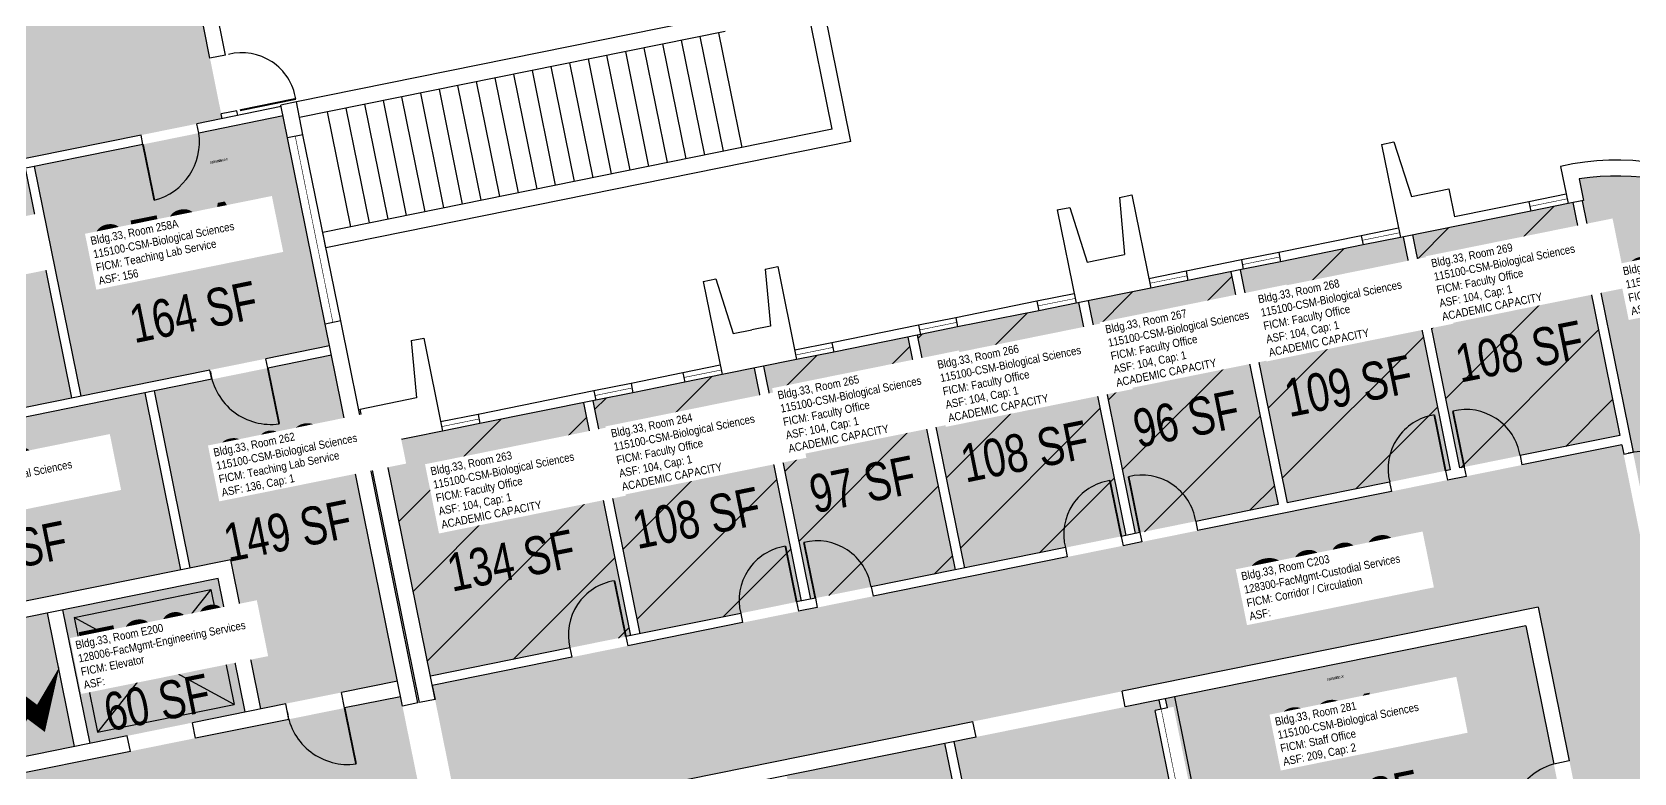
# Model space of a CAD drawing. Header units: inches. Extents: x 0 to 69221025, y 0 to 27683600.
# Drawn here: x 69219049 to 69220060, y 27681654 to 27682122 of the extents above; entities that cross this region are included whole.
import ezdxf
from ezdxf.enums import TextEntityAlignment as Align

# ---------------------------------------------------------------- set-up
doc = ezdxf.new("R2010")
doc.units = ezdxf.units.IN
doc.header["$LTSCALE"] = 0.25
doc.header["$MEASUREMENT"] = 0
doc.layers.get('0').update_dxf_attribs({"linetype": 'CONTINUOUS'})
for name, color, linetype in [('A-DOOR', 2, 'CONTINUOUS'), ('A-FLOR', 3, 'CONTINUOUS'), ('A-GLAZ', 1, 'CONTINUOUS'), ('A-IDEN-ICON', 4, 'CONTINUOUS'), ('A-IDEN-RNUM', 7, 'CONTINUOUS'), ('A-IDEN-SNUM', 4, 'CONTINUOUS'), ('A-IDEN-VNUM', 4, 'CONTINUOUS'), ('A-WALL', 5, 'CONTINUOUS'), ('AREA-TEXT', 3, 'CONTINUOUS'), ('Rooms-Capacity', 4, 'CONTINUOUS'), ('Rooms-Category-Color', 7, 'CONTINUOUS'), ('Rooms-College-Color', 7, 'CONTINUOUS'), ('Rooms-Department-Color', 7, 'CONTINUOUS'), ('Rooms-Division-Color', 7, 'CONTINUOUS'), ('Rooms-Information', 7, 'CONTINUOUS')]:
    doc.layers.add(name, color=color, linetype=linetype)
doc.styles.add('CP_AREA', font='arial.ttf', dxfattribs={"height": 15})
doc.styles.add('CP_ROOMSNUMBER', font='arial.ttf', dxfattribs={"height": 1})
doc.styles.add('CP_ROOMVNUMBER', font='arial.ttf', dxfattribs={"width": 0.85, "height": 0.075})
pattern_1 = [(45, (0, 0), (-26.516504294, 26.516504294), [])]

# ---------------------------------------------------------------- blocks, each defined once
blk = doc.blocks.new('CPELECT')
blk.add_lwpolyline([(0.0623, 0.0629, 0, 0.03, 0), (0.0105, -0.0168, 0.03, 0.03, 0), (-0.0105, 0.0068, 0.03, 0, 0), (-0.0623, -0.0729, 0.03, 0, 0)], format="xyseb")

msp = doc.modelspace()

# ---------------------------------------------------------------- hatches: boundary and pattern name
at = {"layer": 'Rooms-Capacity'}
h = msp.add_hatch(dxfattribs=at)
h.set_pattern_fill('ANSI31', color=256, scale=300, style=0)
h.set_pattern_definition(pattern_1)
h.paths.add_polyline_path([(69220051, 27681867.3), (69220021.3, 27682014.3), (69219920.1, 27681993.9), (69219949.8, 27681846.8)])
h = msp.add_hatch(dxfattribs=at)
h.set_pattern_fill('ANSI31', color=256, scale=300, style=0)
h.set_pattern_definition(pattern_1)
h.paths.add_polyline_path([(69219841.1, 27681824.8), (69219943.9, 27681845.6), (69219914.2, 27681992.7), (69219811.4, 27681971.9)])
h = msp.add_hatch(dxfattribs=at)
h.set_pattern_fill('ANSI31', color=256, scale=300, style=0)
h.set_pattern_definition(pattern_1)
h.paths.add_polyline_path([(69219745.1, 27681805.4), (69219835.3, 27681823.7), (69219805.5, 27681970.7), (69219715.3, 27681952.4)])
h = msp.add_hatch(dxfattribs=at)
h.set_pattern_fill('ANSI31', color=256, scale=300, style=0)
h.set_pattern_definition(pattern_1)
h.paths.add_polyline_path([(69219709.4, 27681951.2), (69219607.5, 27681930.6), (69219637.3, 27681783.6), (69219739.2, 27681804.2)])
h = msp.add_hatch(dxfattribs=at)
h.set_pattern_fill('ANSI31', color=256, scale=300, style=0)
h.set_pattern_definition(pattern_1)
h.paths.add_polyline_path([(69219540.2, 27681764), (69219631.4, 27681782.4), (69219601.6, 27681929.4), (69219510.5, 27681911)])
h = msp.add_hatch(dxfattribs=at)
h.set_pattern_fill('ANSI31', color=256, scale=300, style=0)
h.set_pattern_definition(pattern_1)
h.paths.add_polyline_path([(69219432.4, 27681742.1), (69219534.3, 27681762.8), (69219504.6, 27681909.8), (69219402.7, 27681889.2)])
h = msp.add_hatch(dxfattribs=at)
h.set_pattern_fill('ANSI31', color=256, scale=300, style=0)
h.set_pattern_definition(pattern_1)
h.paths.add_polyline_path([(69219396.8, 27681888), (69219270.4, 27681862.4), (69219300.2, 27681715.4), (69219426.5, 27681740.9)])
at = {"layer": 'Rooms-Category-Color', "true_color": 0xe3f498}
for points in [[(69219166.6, 27682270), (69219138, 27682411.1), (69219131.1, 27682445.3), (69218803.7, 27682379.1), (69218878.7, 27682008.6), (69219168.8, 27682067.3), (69219152.4, 27682148.7), (69219189.6, 27682156.3), (69219186.8, 27682170), (69219172.5, 27682240.5)], [(69219210, 27682055.3), (69219207.3, 27682069), (69219050.4, 27682037.2), (69219079.8, 27681892.2), (69219236.6, 27681923.9), (69219233.8, 27681937.6)], [(69219044.6, 27682036.1), (69218879.9, 27682002.7), (69218909.2, 27681857.7), (69219073.9, 27681891)], [(69219237.8, 27681918), (69219126.1, 27681895.4), (69219148.7, 27681783.7), (69219174.2, 27681788.9), (69219193.2, 27681694.8), (69219279.4, 27681712.2)], [(69219120.2, 27681894.2), (69218910.4, 27681851.8), (69218933, 27681740.1), (69219142.8, 27681782.5)]]:
    msp.add_hatch(color=61, dxfattribs=at).paths.add_polyline_path(points)
at = {"layer": 'Rooms-Category-Color', "true_color": 0xfa9ba3}
h = msp.add_hatch(color=241, dxfattribs=at)
edge = h.paths.add_edge_path()
edge.add_line((69220210.7, 27681844.5), (69220204.7, 27681874))
edge.add_line((69220204.7, 27681874), (69220191, 27681871.2))
edge.add_line((69220191, 27681871.2), (69220178.7, 27681932))
edge.add_line((69220178.7, 27681932), (69220191.7, 27681934.6))
edge.add_arc((69220050.1, 27681879.4), 152, 21.3197, 99.3793)
edge.add_line((69220025.4, 27682029.3), (69220028.1, 27682015.7))
edge.add_line((69220028.1, 27682015.7), (69220027.1, 27682015.5))
edge.add_line((69220027.1, 27682015.5), (69220067.6, 27681815.6))
edge.add_line((69220067.6, 27681815.6), (69220210.7, 27681844.5))
for points in [[(69220051, 27681867.3), (69220021.3, 27682014.3), (69219920.1, 27681993.9), (69219949.8, 27681846.8)], [(69219841.1, 27681824.8), (69219943.9, 27681845.6), (69219914.2, 27681992.7), (69219811.4, 27681971.9)], [(69219745.1, 27681805.4), (69219835.3, 27681823.7), (69219805.5, 27681970.7), (69219715.3, 27681952.4)], [(69219709.4, 27681951.2), (69219607.5, 27681930.6), (69219637.3, 27681783.6), (69219739.2, 27681804.2)], [(69219540.2, 27681764), (69219631.4, 27681782.4), (69219601.6, 27681929.4), (69219510.5, 27681911)], [(69219432.4, 27681742.1), (69219534.3, 27681762.8), (69219504.6, 27681909.8), (69219402.7, 27681889.2)], [(69219396.8, 27681888), (69219270.4, 27681862.4), (69219300.2, 27681715.4), (69219426.5, 27681740.9)], [(69219991.7, 27681747.2), (69219764.2, 27681701.1), (69219765.4, 27681695.3), (69219769.3, 27681696), (69219794.5, 27681571.6), (69220018, 27681616.8)], [(69219625, 27681673), (69219525.1, 27681652.7), (69219552.4, 27681517.5), (69219652.4, 27681537.7)]]:
    msp.add_hatch(color=241, dxfattribs=at).paths.add_polyline_path(points)
at = {"layer": 'Rooms-Category-Color', "true_color": 0xadadad}
for points in [[(69220055.4, 27681482.6), (69219375.1, 27681344.9), (69219407.3, 27681186.2), (69219416.3, 27681188), (69219418.1, 27681179.2), (69219626.7, 27681221.4), (69219624.9, 27681230.2), (69219632.7, 27681231.8), (69219618.5, 27681302.3), (69220143.8, 27681408.6), (69220052.2, 27681861.4), (69219301.4, 27681709.5), (69219319.2, 27681621.3), (69219999.5, 27681758.9)], [(69219166.3, 27681777.1), (69219068.3, 27681757.2), (69219085.4, 27681672.9), (69219183.4, 27681692.8)], [(69219058.5, 27681755.3), (69218935, 27681730.3), (69218952.1, 27681646), (69219075.6, 27681671)], [(69219776.1, 27681561.7), (69219774.9, 27681567.6), (69219782.8, 27681569.2), (69219757.6, 27681693.7), (69219761.5, 27681694.5), (69219760.3, 27681700.3), (69219630.9, 27681674.2), (69219682.9, 27681417.4), (69219800.5, 27681441.2)]]:
    msp.add_hatch(color=253, dxfattribs=at).paths.add_polyline_path(points)
h = msp.add_hatch(color=253, dxfattribs=at)
edge = h.paths.add_edge_path()
edge.add_line((69219303.3, 27681594.6), (69219281.4, 27681702.4))
edge.add_line((69219281.4, 27681702.4), (69218954.1, 27681636.2))
edge.add_line((69218954.1, 27681636.2), (69219045.9, 27681182.5))
edge.add_line((69219045.9, 27681182.5), (69219373.2, 27681248.7))
edge.add_line((69219373.2, 27681248.7), (69219349.4, 27681366.3))
edge.add_arc((69219356, 27681486.5), 120.3, 116.0244, 266.853, ccw=False)
at = {"layer": 'Rooms-College-Color', "true_color": 0xffe090}
for points in [[(69219166.6, 27682270), (69219138, 27682411.1), (69219131.1, 27682445.3), (69218803.7, 27682379.1), (69218878.7, 27682008.6), (69219168.8, 27682067.3), (69219152.4, 27682148.7), (69219189.6, 27682156.3), (69219186.8, 27682170), (69219172.5, 27682240.5)], [(69219210, 27682055.3), (69219207.3, 27682069), (69219050.4, 27682037.2), (69219079.8, 27681892.2), (69219236.6, 27681923.9), (69219233.8, 27681937.6)], [(69219044.6, 27682036.1), (69218879.9, 27682002.7), (69218909.2, 27681857.7), (69219073.9, 27681891)], [(69220051, 27681867.3), (69220021.3, 27682014.3), (69219920.1, 27681993.9), (69219949.8, 27681846.8)], [(69219841.1, 27681824.8), (69219943.9, 27681845.6), (69219914.2, 27681992.7), (69219811.4, 27681971.9)], [(69219745.1, 27681805.4), (69219835.3, 27681823.7), (69219805.5, 27681970.7), (69219715.3, 27681952.4)], [(69219709.4, 27681951.2), (69219607.5, 27681930.6), (69219637.3, 27681783.6), (69219739.2, 27681804.2)], [(69219540.2, 27681764), (69219631.4, 27681782.4), (69219601.6, 27681929.4), (69219510.5, 27681911)], [(69219237.8, 27681918), (69219126.1, 27681895.4), (69219148.7, 27681783.7), (69219174.2, 27681788.9), (69219193.2, 27681694.8), (69219279.4, 27681712.2)], [(69219432.4, 27681742.1), (69219534.3, 27681762.8), (69219504.6, 27681909.8), (69219402.7, 27681889.2)], [(69219120.2, 27681894.2), (69218910.4, 27681851.8), (69218933, 27681740.1), (69219142.8, 27681782.5)], [(69219396.8, 27681888), (69219270.4, 27681862.4), (69219300.2, 27681715.4), (69219426.5, 27681740.9)], [(69219991.7, 27681747.2), (69219764.2, 27681701.1), (69219765.4, 27681695.3), (69219769.3, 27681696), (69219794.5, 27681571.6), (69220018, 27681616.8)], [(69219625, 27681673), (69219525.1, 27681652.7), (69219552.4, 27681517.5), (69219652.4, 27681537.7)]]:
    msp.add_hatch(color=41, dxfattribs=at).paths.add_polyline_path(points)
h = msp.add_hatch(color=41, dxfattribs=at)
edge = h.paths.add_edge_path()
edge.add_line((69220210.7, 27681844.5), (69220204.7, 27681874))
edge.add_line((69220204.7, 27681874), (69220191, 27681871.2))
edge.add_line((69220191, 27681871.2), (69220178.7, 27681932))
edge.add_line((69220178.7, 27681932), (69220191.7, 27681934.6))
edge.add_arc((69220050.1, 27681879.4), 152, 21.3197, 99.3793)
edge.add_line((69220025.4, 27682029.3), (69220028.1, 27682015.7))
edge.add_line((69220028.1, 27682015.7), (69220027.1, 27682015.5))
edge.add_line((69220027.1, 27682015.5), (69220067.6, 27681815.6))
edge.add_line((69220067.6, 27681815.6), (69220210.7, 27681844.5))
at = {"layer": 'Rooms-College-Color', "true_color": 0xadadad}
for points in [[(69220055.4, 27681482.6), (69219375.1, 27681344.9), (69219407.3, 27681186.2), (69219416.3, 27681188), (69219418.1, 27681179.2), (69219626.7, 27681221.4), (69219624.9, 27681230.2), (69219632.7, 27681231.8), (69219618.5, 27681302.3), (69220143.8, 27681408.6), (69220052.2, 27681861.4), (69219301.4, 27681709.5), (69219319.2, 27681621.3), (69219999.5, 27681758.9)], [(69219166.3, 27681777.1), (69219068.3, 27681757.2), (69219085.4, 27681672.9), (69219183.4, 27681692.8)], [(69219058.5, 27681755.3), (69218935, 27681730.3), (69218952.1, 27681646), (69219075.6, 27681671)], [(69219776.1, 27681561.7), (69219774.9, 27681567.6), (69219782.8, 27681569.2), (69219757.6, 27681693.7), (69219761.5, 27681694.5), (69219760.3, 27681700.3), (69219630.9, 27681674.2), (69219682.9, 27681417.4), (69219800.5, 27681441.2)]]:
    msp.add_hatch(color=253, dxfattribs=at).paths.add_polyline_path(points)
h = msp.add_hatch(color=253, dxfattribs=at)
edge = h.paths.add_edge_path()
edge.add_line((69219303.3, 27681594.6), (69219281.4, 27681702.4))
edge.add_line((69219281.4, 27681702.4), (69218954.1, 27681636.2))
edge.add_line((69218954.1, 27681636.2), (69219045.9, 27681182.5))
edge.add_line((69219045.9, 27681182.5), (69219373.2, 27681248.7))
edge.add_line((69219373.2, 27681248.7), (69219349.4, 27681366.3))
edge.add_arc((69219356, 27681486.5), 120.3, 116.0244, 266.853, ccw=False)
at = {"layer": 'Rooms-Department-Color', "true_color": 0xffe090}
for points in [[(69219166.6, 27682270), (69219138, 27682411.1), (69219131.1, 27682445.3), (69218803.7, 27682379.1), (69218878.7, 27682008.6), (69219168.8, 27682067.3), (69219152.4, 27682148.7), (69219189.6, 27682156.3), (69219186.8, 27682170), (69219172.5, 27682240.5)], [(69219210, 27682055.3), (69219207.3, 27682069), (69219050.4, 27682037.2), (69219079.8, 27681892.2), (69219236.6, 27681923.9), (69219233.8, 27681937.6)], [(69219044.6, 27682036.1), (69218879.9, 27682002.7), (69218909.2, 27681857.7), (69219073.9, 27681891)], [(69220051, 27681867.3), (69220021.3, 27682014.3), (69219920.1, 27681993.9), (69219949.8, 27681846.8)], [(69219841.1, 27681824.8), (69219943.9, 27681845.6), (69219914.2, 27681992.7), (69219811.4, 27681971.9)], [(69219745.1, 27681805.4), (69219835.3, 27681823.7), (69219805.5, 27681970.7), (69219715.3, 27681952.4)], [(69219709.4, 27681951.2), (69219607.5, 27681930.6), (69219637.3, 27681783.6), (69219739.2, 27681804.2)], [(69219540.2, 27681764), (69219631.4, 27681782.4), (69219601.6, 27681929.4), (69219510.5, 27681911)], [(69219237.8, 27681918), (69219126.1, 27681895.4), (69219148.7, 27681783.7), (69219174.2, 27681788.9), (69219193.2, 27681694.8), (69219279.4, 27681712.2)], [(69219432.4, 27681742.1), (69219534.3, 27681762.8), (69219504.6, 27681909.8), (69219402.7, 27681889.2)], [(69219120.2, 27681894.2), (69218910.4, 27681851.8), (69218933, 27681740.1), (69219142.8, 27681782.5)], [(69219396.8, 27681888), (69219270.4, 27681862.4), (69219300.2, 27681715.4), (69219426.5, 27681740.9)], [(69219991.7, 27681747.2), (69219764.2, 27681701.1), (69219765.4, 27681695.3), (69219769.3, 27681696), (69219794.5, 27681571.6), (69220018, 27681616.8)], [(69219625, 27681673), (69219525.1, 27681652.7), (69219552.4, 27681517.5), (69219652.4, 27681537.7)]]:
    msp.add_hatch(color=41, dxfattribs=at).paths.add_polyline_path(points)
h = msp.add_hatch(color=41, dxfattribs=at)
edge = h.paths.add_edge_path()
edge.add_line((69220210.7, 27681844.5), (69220204.7, 27681874))
edge.add_line((69220204.7, 27681874), (69220191, 27681871.2))
edge.add_line((69220191, 27681871.2), (69220178.7, 27681932))
edge.add_line((69220178.7, 27681932), (69220191.7, 27681934.6))
edge.add_arc((69220050.1, 27681879.4), 152, 21.3197, 99.3793)
edge.add_line((69220025.4, 27682029.3), (69220028.1, 27682015.7))
edge.add_line((69220028.1, 27682015.7), (69220027.1, 27682015.5))
edge.add_line((69220027.1, 27682015.5), (69220067.6, 27681815.6))
edge.add_line((69220067.6, 27681815.6), (69220210.7, 27681844.5))
at = {"layer": 'Rooms-Department-Color', "true_color": 0xacacac}
for points in [[(69220055.4, 27681482.6), (69219375.1, 27681344.9), (69219407.3, 27681186.2), (69219416.3, 27681188), (69219418.1, 27681179.2), (69219626.7, 27681221.4), (69219624.9, 27681230.2), (69219632.7, 27681231.8), (69219618.5, 27681302.3), (69220143.8, 27681408.6), (69220052.2, 27681861.4), (69219301.4, 27681709.5), (69219319.2, 27681621.3), (69219999.5, 27681758.9)], [(69219166.3, 27681777.1), (69219068.3, 27681757.2), (69219085.4, 27681672.9), (69219183.4, 27681692.8)], [(69219058.5, 27681755.3), (69218935, 27681730.3), (69218952.1, 27681646), (69219075.6, 27681671)], [(69219776.1, 27681561.7), (69219774.9, 27681567.6), (69219782.8, 27681569.2), (69219757.6, 27681693.7), (69219761.5, 27681694.5), (69219760.3, 27681700.3), (69219630.9, 27681674.2), (69219682.9, 27681417.4), (69219800.5, 27681441.2)]]:
    msp.add_hatch(color=253, dxfattribs=at).paths.add_polyline_path(points)
h = msp.add_hatch(color=253, dxfattribs=at)
edge = h.paths.add_edge_path()
edge.add_line((69219303.3, 27681594.6), (69219281.4, 27681702.4))
edge.add_line((69219281.4, 27681702.4), (69218954.1, 27681636.2))
edge.add_line((69218954.1, 27681636.2), (69219045.9, 27681182.5))
edge.add_line((69219045.9, 27681182.5), (69219373.2, 27681248.7))
edge.add_line((69219373.2, 27681248.7), (69219349.4, 27681366.3))
edge.add_arc((69219356, 27681486.5), 120.3, 116.0244, 266.853, ccw=False)
at = {"layer": 'Rooms-Division-Color', "true_color": 0xffe090}
for points in [[(69219166.6, 27682270), (69219138, 27682411.1), (69219131.1, 27682445.3), (69218803.7, 27682379.1), (69218878.7, 27682008.6), (69219168.8, 27682067.3), (69219152.4, 27682148.7), (69219189.6, 27682156.3), (69219186.8, 27682170), (69219172.5, 27682240.5)], [(69219210, 27682055.3), (69219207.3, 27682069), (69219050.4, 27682037.2), (69219079.8, 27681892.2), (69219236.6, 27681923.9), (69219233.8, 27681937.6)], [(69219044.6, 27682036.1), (69218879.9, 27682002.7), (69218909.2, 27681857.7), (69219073.9, 27681891)], [(69220051, 27681867.3), (69220021.3, 27682014.3), (69219920.1, 27681993.9), (69219949.8, 27681846.8)], [(69219841.1, 27681824.8), (69219943.9, 27681845.6), (69219914.2, 27681992.7), (69219811.4, 27681971.9)], [(69219745.1, 27681805.4), (69219835.3, 27681823.7), (69219805.5, 27681970.7), (69219715.3, 27681952.4)], [(69219709.4, 27681951.2), (69219607.5, 27681930.6), (69219637.3, 27681783.6), (69219739.2, 27681804.2)], [(69219540.2, 27681764), (69219631.4, 27681782.4), (69219601.6, 27681929.4), (69219510.5, 27681911)], [(69219237.8, 27681918), (69219126.1, 27681895.4), (69219148.7, 27681783.7), (69219174.2, 27681788.9), (69219193.2, 27681694.8), (69219279.4, 27681712.2)], [(69219432.4, 27681742.1), (69219534.3, 27681762.8), (69219504.6, 27681909.8), (69219402.7, 27681889.2)], [(69219120.2, 27681894.2), (69218910.4, 27681851.8), (69218933, 27681740.1), (69219142.8, 27681782.5)], [(69219396.8, 27681888), (69219270.4, 27681862.4), (69219300.2, 27681715.4), (69219426.5, 27681740.9)], [(69219991.7, 27681747.2), (69219764.2, 27681701.1), (69219765.4, 27681695.3), (69219769.3, 27681696), (69219794.5, 27681571.6), (69220018, 27681616.8)], [(69219625, 27681673), (69219525.1, 27681652.7), (69219552.4, 27681517.5), (69219652.4, 27681537.7)]]:
    msp.add_hatch(color=41, dxfattribs=at).paths.add_polyline_path(points)
h = msp.add_hatch(color=41, dxfattribs=at)
edge = h.paths.add_edge_path()
edge.add_line((69220210.7, 27681844.5), (69220204.7, 27681874))
edge.add_line((69220204.7, 27681874), (69220191, 27681871.2))
edge.add_line((69220191, 27681871.2), (69220178.7, 27681932))
edge.add_line((69220178.7, 27681932), (69220191.7, 27681934.6))
edge.add_arc((69220050.1, 27681879.4), 152, 21.3197, 99.3793)
edge.add_line((69220025.4, 27682029.3), (69220028.1, 27682015.7))
edge.add_line((69220028.1, 27682015.7), (69220027.1, 27682015.5))
edge.add_line((69220027.1, 27682015.5), (69220067.6, 27681815.6))
edge.add_line((69220067.6, 27681815.6), (69220210.7, 27681844.5))
at = {"layer": 'Rooms-Division-Color', "true_color": 0xadadad}
for points in [[(69220055.4, 27681482.6), (69219375.1, 27681344.9), (69219407.3, 27681186.2), (69219416.3, 27681188), (69219418.1, 27681179.2), (69219626.7, 27681221.4), (69219624.9, 27681230.2), (69219632.7, 27681231.8), (69219618.5, 27681302.3), (69220143.8, 27681408.6), (69220052.2, 27681861.4), (69219301.4, 27681709.5), (69219319.2, 27681621.3), (69219999.5, 27681758.9)], [(69219166.3, 27681777.1), (69219068.3, 27681757.2), (69219085.4, 27681672.9), (69219183.4, 27681692.8)], [(69219058.5, 27681755.3), (69218935, 27681730.3), (69218952.1, 27681646), (69219075.6, 27681671)], [(69219776.1, 27681561.7), (69219774.9, 27681567.6), (69219782.8, 27681569.2), (69219757.6, 27681693.7), (69219761.5, 27681694.5), (69219760.3, 27681700.3), (69219630.9, 27681674.2), (69219682.9, 27681417.4), (69219800.5, 27681441.2)]]:
    msp.add_hatch(color=253, dxfattribs=at).paths.add_polyline_path(points)
h = msp.add_hatch(color=253, dxfattribs=at)
edge = h.paths.add_edge_path()
edge.add_line((69219303.3, 27681594.6), (69219281.4, 27681702.4))
edge.add_line((69219281.4, 27681702.4), (69218954.1, 27681636.2))
edge.add_line((69218954.1, 27681636.2), (69219045.9, 27681182.5))
edge.add_line((69219045.9, 27681182.5), (69219373.2, 27681248.7))
edge.add_line((69219373.2, 27681248.7), (69219349.4, 27681366.3))
edge.add_arc((69219356, 27681486.5), 120.3, 116.0244, 266.853, ccw=False)

# ---------------------------------------------------------------- linework, layer by layer
at = {"layer": 'A-DOOR', "const_width": 1.2, "elevation": 0}
for points in [[(69219180, 27682072.6), (69219215.3, 27682079.8)], [(69219118.8, 27682051.1), (69219126, 27682015.8)], [(69219197.6, 27681909.9), (69219204.8, 27681874.6)], [(69219736.3, 27681803.6), (69219729.1, 27681838.9)], [(69219748, 27681806), (69219740.9, 27681841.3)], [(69219543.2, 27681764.6), (69219536, 27681799.8)], [(69219531.4, 27681762.2), (69219524.3, 27681797.5)], [(69219423.6, 27681740.4), (69219416.4, 27681775.6)], [(69219246.1, 27681695.3), (69219253.3, 27681660)]]:
    msp.add_lwpolyline(points, dxfattribs=at)
at = {"layer": 'A-DOOR', "const_width": 1.2}
for points in [[(69219941, 27681845), (69219933.9, 27681880.3)], [(69219952.8, 27681847.4), (69219945.6, 27681882.7)]]:
    msp.add_lwpolyline(points, dxfattribs=at)
at = {"layer": 'A-DOOR'}
for centre, radius, start, end in [((69219181.2, 27682074.4, 0), 34.5, 8.9491, 103.9282), ((69219116.2, 27682052.8, 0), 38.3, 284.8051, 8.0722), ((69219199.6, 27681912.9, 0), 38.6, 187.7235, 277.7235), ((69219939.2, 27681846.2), 34.5, 98.9491, 193.9282), ((69219953.9, 27681849.2), 34.5, 8.9491, 103.9282), ((69220065.2, 27681819.7), 37.5, 13.7293, 103.7293), ((69219734.5, 27681804.8, 0), 34.5, 98.9491, 193.9282), ((69219749.2, 27681807.8, 0), 34.5, 8.9491, 103.9282), ((69219544.3, 27681766.3, 0), 34.5, 8.9491, 103.9282), ((69219529.6, 27681763.3, 0), 34.5, 98.9491, 193.9282), ((69219421.8, 27681741.5, 0), 34.5, 98.9491, 193.9282), ((69219248.1, 27681698.2, 0), 38.6, 187.7235, 277.7235), ((69220019.4, 27681622.7, 0), 38.5, 97.7187, 193.7386)]:
    msp.add_arc(centre, radius, start, end, dxfattribs=at)
at = {"layer": 'A-FLOR'}
for p, q in [((69219449.9, 27682039.6, 0), (69219435.2, 27682112.1, 0)), ((69219461.7, 27682041.9, 0), (69219447, 27682114.5, 0)), ((69219473.4, 27682044.3, 0), (69219458.8, 27682116.9, 0)), ((69219485.2, 27682046.7, 0), (69219470.5, 27682119.2, 0)), ((69219497, 27682049.1, 0), (69219482.3, 27682121.6, 0)), ((69219402.9, 27682030, 0), (69219388.2, 27682102.6, 0)), ((69219414.6, 27682032.4, 0), (69219400, 27682105, 0)), ((69219426.4, 27682034.8, 0), (69219411.7, 27682107.3, 0)), ((69219438.2, 27682037.2, 0), (69219423.5, 27682109.7, 0)), ((69219355.8, 27682020.5, 0), (69219341.1, 27682093.1, 0)), ((69219367.6, 27682022.9, 0), (69219352.9, 27682095.4, 0)), ((69219379.3, 27682025.3, 0), (69219364.7, 27682097.8, 0)), ((69219391.1, 27682027.7, 0), (69219376.4, 27682100.2, 0)), ((69219308.8, 27682011, 0), (69219294.1, 27682083.5, 0)), ((69219320.5, 27682013.4, 0), (69219305.9, 27682085.9, 0)), ((69219332.3, 27682015.8, 0), (69219317.6, 27682088.3, 0)), ((69219344.1, 27682018.1, 0), (69219329.4, 27682090.7, 0)), ((69219250, 27681999.1, 0), (69219235.3, 27682071.6, 0)), ((69219261.7, 27682001.5, 0), (69219247.1, 27682074, 0)), ((69219273.5, 27682003.9, 0), (69219258.8, 27682076.4, 0)), ((69219285.2, 27682006.2, 0), (69219270.6, 27682078.8, 0)), ((69219297, 27682008.6, 0), (69219282.3, 27682081.2, 0)), ((69219075.4, 27681752.5, 0), (69219161.6, 27681770, 0)), ((69219161.6, 27681770, 0), (69219090.1, 27681680, 0)), ((69219161.6, 27681770, 0), (69219176.3, 27681697.5, 0)), ((69219075.4, 27681752.5, 0), (69219090.1, 27681680, 0)), ((69219176.3, 27681697.5, 0), (69219075.4, 27681752.5, 0)), ((69219090.1, 27681680, 0), (69219176.3, 27681697.5, 0)), ((69219761.5, 27681694.5, 0), (69219760.3, 27681700.3, 0)), ((69219765.4, 27681695.3, 0), (69219764.2, 27681701.1, 0)), ((69219796.5, 27681572, 0), (69219770.1, 27681702.3, 0)), ((69219765.4, 27681695.3, 0), (69219757.6, 27681693.7, 0)), ((69219781.6, 27681575.1, 0), (69219757.6, 27681693.7, 0))]:
    msp.add_line(p, q, dxfattribs=at)
at = {"layer": 'A-GLAZ'}
for p, q in [((69219233.8, 27681937.6, 0), (69219210, 27682055.3, 0)), ((69219243.6, 27681939.6, 0), (69219219.8, 27682057.2, 0)), ((69220017.1, 27682019.6), (69219993.6, 27682014.9, 0)), ((69220018.3, 27682013.7, 0), (69219994.8, 27682009, 0)), ((69219911.3, 27681998.2, 0), (69219887.8, 27681993.4, 0)), ((69219912.5, 27681992.3, 0), (69219888.9, 27681987.6, 0)), ((69219835.7, 27681982.9, 0), (69219812.2, 27681978.1, 0)), ((69219777.2, 27681971.1, 0), (69219753.7, 27681966.3, 0)), ((69219836.9, 27681977, 0), (69219813.3, 27681972.3, 0)), ((69219778.4, 27681965.2, 0), (69219754.9, 27681960.4, 0)), ((69219706.6, 27681956.8, 0), (69219683.1, 27681952, 0)), ((69219707.8, 27681950.9, 0), (69219684.3, 27681946.1, 0)), ((69219631.8, 27681941.6, 0), (69219608.3, 27681936.9, 0)), ((69219633, 27681935.8, 0), (69219609.5, 27681931, 0)), ((69219553.7, 27681925.8, 0), (69219530.2, 27681921.1, 0)), ((69219554.9, 27681920, 0), (69219531.4, 27681915.2, 0)), ((69219483.2, 27681911.6, 0), (69219459.6, 27681906.8, 0)), ((69219427, 27681900.2, 0), (69219403.4, 27681895.4, 0)), ((69219484.3, 27681905.7, 0), (69219460.8, 27681900.9, 0)), ((69219428.1, 27681894.3, 0), (69219404.6, 27681889.6, 0)), ((69219330.3, 27681880.6, 0), (69219306.7, 27681875.9, 0)), ((69219331.4, 27681874.8, 0), (69219307.9, 27681870, 0))]:
    msp.add_line(p, q, dxfattribs=at)
at = {"layer": 'A-GLAZ', "const_width": 0.36, "elevation": 0}
for points in [[(69219238.7, 27681938.6), (69219214.9, 27682056.3)], [(69219994.2, 27682011.9), (69220017.7, 27682016.7)], [(69219888.3, 27681990.5), (69219911.9, 27681995.3)], [(69219777.8, 27681968.1), (69219754.3, 27681963.4)], [(69219683.7, 27681949.1), (69219707.2, 27681953.8)], [(69219554.3, 27681922.9), (69219530.8, 27681918.1)], [(69219460.2, 27681903.9), (69219483.7, 27681908.6)], [(69219330.8, 27681877.7), (69219307.3, 27681872.9)], [(69219761.5, 27681694.5), (69219773.5, 27681635.2)]]:
    msp.add_lwpolyline(points, dxfattribs=at)
at = {"layer": 'A-GLAZ', "const_width": 0.36}
for points in [[(69219812.8, 27681975.2), (69219836.3, 27681980)], [(69219608.9, 27681933.9), (69219632.4, 27681938.7)], [(69219427.5, 27681897.3), (69219404, 27681892.5)]]:
    msp.add_lwpolyline(points, dxfattribs=at)
at = {"layer": 'A-WALL'}
for p, q in [((69219161.1, 27682105.5, 0), (69219152.4, 27682148.7, 0)), ((69219553.8, 27682060.6, 0), (69219537.1, 27682142.9, 0)), ((69219170.9, 27682107.5, 0), (69219164.1, 27682140.9, 0)), ((69219484.2, 27682132.2, 0), (69219215.7, 27682077.9)), ((69219565.6, 27682052.8, 0), (69219548.9, 27682135.1, 0)), ((69219486.2, 27682122.4, 0), (69219217.6, 27682068.1)), ((69219170.9, 27682107.5, 0), (69219161.1, 27682105.5, 0)), ((69219206.1, 27682074.9, 0), (69219152.9, 27682064.1, 0)), ((69219178, 27682072.2, 0), (69219168.2, 27682070.3, 0)), ((69219178.6, 27682069.3, 0), (69219178, 27682072.2, 0)), ((69219215.7, 27682077.9), (69219205.9, 27682075.9, 0)), ((69219210, 27682055.3, 0), (69219205.9, 27682075.9, 0)), ((69219219.8, 27682057.2, 0), (69219215.7, 27682077.9, 0)), ((69219154.1, 27682058.2, 0), (69219152.9, 27682064.1, 0)), ((69219207.3, 27682069, 0), (69219154.1, 27682058.2, 0)), ((69219168.8, 27682067.3, 0), (69219168.2, 27682070.3, 0)), ((69219117.6, 27682057, 0), (69218937.5, 27682020.5, 0)), ((69219118.8, 27682051.1, 0), (69219117.6, 27682057, 0)), ((69219219.8, 27682057.2, 0), (69219210, 27682055.3, 0)), ((69219553.8, 27682060.6, 0), (69219232.3, 27681995.5)), ((69219565.6, 27682052.8, 0), (69219234.3, 27681985.7)), ((69219900.6, 27682051.1), (69219908.4, 27682052.7)), ((69219908.4, 27682052.7), (69219919.5, 27682018.2, 0)), ((69219118.8, 27682051.1, 0), (69218938.7, 27682014.6, 0)), ((69219900.6, 27682051.1, 0), (69219912.5, 27681992.3)), ((69219073.9, 27681891, 0), (69219044.6, 27682036.1, 0)), ((69219079.8, 27681892.2, 0), (69219050.4, 27682037.2, 0)), ((69220013.6, 27682037.2, 0), (69220018.3, 27682013.7)), ((69219919.5, 27682018.2, 0), (69219943, 27682023, 0)), ((69219943, 27682023, 0), (69219946.6, 27682005.3, 0)), ((69220025.4, 27682029.3, 0), (69220028.1, 27682015.7)), ((69219695.9, 27682009.7, 0), (69219703.8, 27682011.3, 0)), ((69219703.8, 27682011.3, 0), (69219714.8, 27681976.8, 0)), ((69219735.1, 27682017.6, 0), (69219743, 27682019.2, 0)), ((69219735.1, 27682017.6, 0), (69219738.3, 27681981.6, 0)), ((69219743, 27682019.2, 0), (69219754.9, 27681960.4, 0)), ((69219993.6, 27682014.9, 0), (69219946.6, 27682005.3, 0)), ((69219993.6, 27682014.9, 0), (69219994.8, 27682009)), ((69220028.1, 27682015.7), (69220018.3, 27682013.7, 0)), ((69220021.3, 27682014.3), (69220051, 27681867.3)), ((69220027.1, 27682015.5), (69220059.3, 27681856.7)), ((69219695.9, 27682009.7, 0), (69219707.8, 27681950.9)), ((69219994.8, 27682009, 0), (69219912.5, 27681992.3, 0)), ((69219234.3, 27681985.7, 0), (69219232.3, 27681995.5, 0)), ((69219887.8, 27681993.4, 0), (69219835.7, 27681982.9, 0)), ((69219887.8, 27681993.4, 0), (69219888.9, 27681987.6)), ((69219914.2, 27681992.7), (69219943.9, 27681845.6)), ((69219920.1, 27681993.9), (69219949.8, 27681846.8)), ((69219714.8, 27681976.8, 0), (69219738.3, 27681981.6, 0)), ((69219835.7, 27681982.9), (69219836.9, 27681977)), ((69219888.9, 27681987.6, 0), (69219836.9, 27681977, 0)), ((69219511.6, 27681972.4), (69219519.5, 27681974)), ((69219511.6, 27681972.4, 0), (69219514.9, 27681936.4)), ((69219519.5, 27681974, 0), (69219531.4, 27681915.2)), ((69219812.2, 27681978.1, 0), (69219777.2, 27681971.1, 0)), ((69219777.2, 27681971.1, 0), (69219778.4, 27681965.2, 0)), ((69219813.3, 27681972.3, 0), (69219778.4, 27681965.2, 0)), ((69219805.5, 27681970.7), (69219835.3, 27681823.7)), ((69219811.4, 27681971.9), (69219841.1, 27681824.8)), ((69219812.2, 27681978.1), (69219813.3, 27681972.3)), ((69219472.4, 27681964.5), (69219480.3, 27681966.1)), ((69219472.4, 27681964.5, 0), (69219484.3, 27681905.7, 0)), ((69219480.3, 27681966.1, 0), (69219491.3, 27681931.6)), ((69219754.9, 27681960.4, 0), (69219707.8, 27681950.9, 0)), ((69219683.1, 27681952, 0), (69219631.8, 27681941.6, 0)), ((69219683.1, 27681952, 0), (69219684.3, 27681946.1)), ((69219709.4, 27681951.2), (69219739.2, 27681804.2)), ((69219715.3, 27681952.4), (69219745.1, 27681805.4)), ((69219631.8, 27681941.6), (69219633, 27681935.8)), ((69219684.3, 27681946.1, 0), (69219633, 27681935.8, 0)), ((69219243.6, 27681939.6, 0), (69219233.8, 27681937.6, 0)), ((69219282.6, 27681696.5, 0), (69219233.8, 27681937.6, 0)), ((69219292.4, 27681698.5, 0), (69219243.6, 27681939.6, 0)), ((69219491.3, 27681931.6, 0), (69219503.1, 27681934, 0)), ((69219514.9, 27681936.4, 0), (69219503.1, 27681934, 0)), ((69219608.3, 27681936.9, 0), (69219553.7, 27681925.8, 0)), ((69219609.5, 27681931, 0), (69219554.9, 27681920, 0)), ((69219607.5, 27681930.6), (69219637.3, 27681783.6)), ((69219608.3, 27681936.9), (69219609.5, 27681931)), ((69219236.6, 27681923.9, 0), (69219196.4, 27681915.8, 0)), ((69219288.1, 27681927.2), (69219296, 27681928.8)), ((69219288.1, 27681927.2, 0), (69219291.4, 27681891.1)), ((69219296, 27681928.8, 0), (69219307.9, 27681870, 0)), ((69219553.7, 27681925.8, 0), (69219554.9, 27681920)), ((69219601.6, 27681929.4), (69219631.4, 27681782.4)), ((69219197.6, 27681909.9, 0), (69219196.4, 27681915.8, 0)), ((69219237.8, 27681918, 0), (69219197.6, 27681909.9, 0)), ((69219531.4, 27681915.2, 0), (69219484.3, 27681905.7, 0)), ((69219504.6, 27681909.8), (69219534.3, 27681762.8)), ((69219510.5, 27681911), (69219540.2, 27681764)), ((69219161.1, 27681908.6, 0), (69218909.2, 27681857.7, 0)), ((69219162.3, 27681902.8, 0), (69218910.4, 27681851.8, 0)), ((69219162.3, 27681902.8, 0), (69219161.1, 27681908.6, 0)), ((69219459.6, 27681906.8, 0), (69219427, 27681900.2, 0)), ((69219427, 27681900.2), (69219428.1, 27681894.3)), ((69219460.8, 27681900.9, 0), (69219428.1, 27681894.3, 0)), ((69219459.6, 27681906.8, 0), (69219460.8, 27681900.9, 0)), ((69219142.8, 27681782.5, 0), (69219120.2, 27681894.2, 0)), ((69219148.7, 27681783.7, 0), (69219126.1, 27681895.4, 0)), ((69219255.9, 27681884), (69219291.4, 27681891.2)), ((69219403.4, 27681895.4, 0), (69219330.3, 27681880.6, 0)), ((69219404.6, 27681889.6, 0), (69219331.4, 27681874.8, 0)), ((69219403.4, 27681895.4), (69219404.6, 27681889.6)), ((69219293.4, 27681698.7), (69219255.9, 27681884)), ((69219330.3, 27681880.6, 0), (69219331.4, 27681874.8, 0)), ((69219396.8, 27681888), (69219426.5, 27681740.9)), ((69219402.7, 27681889.2), (69219432.4, 27681742.1)), ((69219307.9, 27681870, 0), (69219270.4, 27681862.4, 0)), ((69219303.2, 27681700.7, 0), (69219270.4, 27681862.4, 0)), ((69220051, 27681867.3), (69219988, 27681854.6, 0)), ((69220052.2, 27681861.4), (69219989.2, 27681848.7, 0)), ((69220052.2, 27681861.4), (69220053.4, 27681855.5)), ((69219988, 27681854.6), (69219989.2, 27681848.7)), ((69220053.4, 27681855.5), (69220059.3, 27681856.7)), ((69219943.9, 27681845.6, 0), (69219941, 27681845, 0)), ((69219941, 27681845), (69219942.2, 27681839.2)), ((69219954, 27681841.5, 0), (69219942.2, 27681839.2, 0)), ((69219952.8, 27681847.4, 0), (69219949.8, 27681846.8, 0)), ((69219952.8, 27681847.4), (69219954, 27681841.5)), ((69219905.7, 27681837.9, 0), (69219841.1, 27681824.8, 0)), ((69219905.7, 27681837.9), (69219906.9, 27681832)), ((69219835.3, 27681823.7, 0), (69219783.3, 27681813.1, 0)), ((69219783.3, 27681813.1), (69219784.5, 27681807.3)), ((69219748, 27681806, 0), (69219736.3, 27681803.6, 0)), ((69219736.3, 27681803.6), (69219737.4, 27681797.7)), ((69219748, 27681806), (69219749.2, 27681800.1)), ((69219174.2, 27681788.9, 0), (69218933, 27681740.1, 0)), ((69219193.2, 27681694.8, 0), (69219174.2, 27681788.9, 0)), ((69219701, 27681796.5, 0), (69219578.4, 27681771.7, 0)), ((69219701, 27681796.5), (69219702.2, 27681790.6)), ((69219166.3, 27681777.1, 0), (69218935, 27681730.3, 0)), ((69219183.4, 27681692.8, 0), (69219166.3, 27681777.1, 0)), ((69219578.4, 27681771.7), (69219579.6, 27681765.8)), ((69219543.2, 27681764.6, 0), (69219531.4, 27681762.2, 0)), ((69219531.4, 27681762.2), (69219532.6, 27681756.3)), ((69219543.2, 27681764.6), (69219544.4, 27681758.7)), ((69219999.5, 27681758.9, 0), (69219736.8, 27681705.8, 0)), ((69219999.5, 27681758.9, 0), (69220019.1, 27681661.9, 0)), ((69219075.6, 27681671, 0), (69219058.5, 27681755.3, 0)), ((69219085.4, 27681672.9, 0), (69219068.3, 27681757.2, 0)), ((69219496.1, 27681755, 0), (69219423.6, 27681740.4, 0)), ((69219496.1, 27681755), (69219497.3, 27681749.2)), ((69219423.6, 27681740.4), (69219424.8, 27681734.5)), ((69219991.7, 27681747.2), (69219738.7, 27681696, 0)), ((69219991.7, 27681747.2), (69220009.3, 27681659.9, 0)), ((69219388.3, 27681733.2, 0), (69219300.2, 27681715.4, 0)), ((69219388.3, 27681733.2), (69219389.5, 27681727.3)), ((69219279.4, 27681712.2, 0), (69219244.2, 27681705.1, 0)), ((69219208.9, 27681697.9, 0), (69219150.1, 27681686, 0)), ((69219210.9, 27681688.1, 0), (69219208.9, 27681697.9, 0)), ((69219246.1, 27681695.3, 0), (69219244.2, 27681705.1, 0)), ((69219281.4, 27681702.4, 0), (69219246.1, 27681695.3, 0)), ((69219292.4, 27681698.5, 0), (69219282.6, 27681696.5, 0)), ((69219303.2, 27681700.7, 0), (69219293.4, 27681698.7, 0)), ((69219738.7, 27681696, 0), (69219736.8, 27681705.8, 0)), ((69219210.9, 27681688.1, 0), (69219152, 27681676.2, 0)), ((69219108.9, 27681677.7, 0), (69218952.1, 27681646, 0)), ((69219110.9, 27681667.9, 0), (69219108.9, 27681677.7, 0)), ((69219152, 27681676.2, 0), (69219150.1, 27681686, 0)), ((69219644.7, 27681676.9, 0), (69219642.7, 27681686.7, 0)), ((69219110.9, 27681667.9, 0), (69218944.3, 27681634.2, 0)), ((69219644.7, 27681676.9, 0), (69219321.2, 27681611.5, 0)), ((69219634, 27681628.9, 0), (69219625, 27681673, 0)), ((69219639.9, 27681630.1, 0), (69219630.9, 27681674.2, 0)), ((69220019.1, 27681661.9, 0), (69220009.3, 27681659.9, 0))]:
    msp.add_line(p, q, dxfattribs=at)
for points in [[(69219906.9, 27681832), (69219784.5, 27681807.3)], [(69219749.2, 27681800.1), (69219737.4, 27681797.7)], [(69219702.2, 27681790.6), (69219579.6, 27681765.8)], [(69219544.4, 27681758.7), (69219532.6, 27681756.3)], [(69219497.3, 27681749.2), (69219424.8, 27681734.5)], [(69219389.5, 27681727.3), (69219301.4, 27681709.5), (69219303.2, 27681700.7)], [(69219317.4, 27681630.1), (69219319.2, 27681621.3), (69219642.7, 27681686.7)]]:
    msp.add_lwpolyline(points, dxfattribs=at)
for radius, start, end in [(162, 17.8336, 102.6027), (152, 21.3197, 98.909)]:
    msp.add_arc((69220048.9, 27681879.1, 0), radius, start, end, dxfattribs=at)

# ---------------------------------------------------------------- block references
at = {"layer": 'A-IDEN-ICON', "xscale": 360, "yscale": 360, "zscale": 360, "rotation": 11.43866884427954}
msp.add_blockref('CPELECT', (69219048.6, 27681694.6), dxfattribs=at)

# ---------------------------------------------------------------- texts
at = {"layer": 'A-IDEN-RNUM', "style": 'CP_ROOMSNUMBER'}
for s, p in [('0258-A0', (69219161.2, 27682038.8)), ('0269-00', (69219973.8, 27681966.8)), ('0268-00', (69219866.3, 27681945)), ('0267-00', (69219753.1, 27681922.1)), ('0266-00', (69219648.4, 27681900.9)), ('0265-00', (69219535.2, 27681878)), ('0262-00', (69219197.9, 27681857.2)), ('0264-00', (69219430.5, 27681856.8)), ('0263-00', (69219325.7, 27681835.6)), ('C203-00', (69219865.7, 27681777)), ('E200-00', (69219126, 27681730.7, 0)), ('0281-00', (69219866.2, 27681712.4))]:
    msp.add_text(s, height=1.44, rotation=11.4387, dxfattribs=at).set_placement(p)
at = {"layer": 'A-IDEN-SNUM', "style": 'CP_ROOMSNUMBER'}
for s, p in [('03300258A0', (69219161.2, 27682038.8)), ('0330026900', (69219973.8, 27681966.8)), ('0330026800', (69219866.3, 27681945)), ('0330026700', (69219753.1, 27681922.1)), ('0330026600', (69219648.4, 27681900.9)), ('0330026500', (69219535.2, 27681878)), ('0330026200', (69219197.9, 27681857.2)), ('0330026400', (69219430.5, 27681856.8)), ('0330026300', (69219325.7, 27681835.6)), ('0330C20300', (69219865.7, 27681777)), ('0330E20000', (69219126, 27681730.7, 0)), ('0330028100', (69219866.2, 27681712.4))]:
    msp.add_text(s, height=1.44, rotation=11.4387, dxfattribs=at).set_placement(p)
at = {"layer": 'A-IDEN-VNUM', "style": 'CP_ROOMVNUMBER', "width": 0.85}
for s, p in [('258A', (69219091.4, 27681962.3)), ('269', (69219939.3, 27681939.7)), ('270', (69220058.9, 27681941.7)), ('268', (69219830, 27681917)), ('267', (69219733.6, 27681898)), ('266', (69219627.6, 27681875.7)), ('265', (69219526.8, 27681856.4)), ('264', (69219421.6, 27681832.3)), ('262', (69219169.3, 27681827.2)), ('260', (69218989.1, 27681812)), ('263', (69219307.7, 27681808.4)), ('C203', (69219817.7, 27681750.5)), ('E200', (69219081.9, 27681707.1)), ('281', (69219839.3, 27681657.3))]:
    msp.add_text(s, height=36, rotation=11.4387, dxfattribs=at).set_placement(p)
at = {"layer": 'AREA-TEXT', "style": 'CP_AREA', "width": 0.75}
for s, p in [('164 SF', (69219150.7, 27681945.3)), ('108 SF', (69219987.6, 27681920.4)), ('109 SF', (69219879.7, 27681898.6)), ('96 SF', (69219777.3, 27681877.9)), ('108 SF', (69219675.4, 27681857.3)), ('97 SF', (69219573, 27681836.5)), ('108 SF', (69219468.2, 27681815.3)), ('149 SF', (69219210.1, 27681807.2)), ('169 SF', (69219030.7, 27681793.9)), ('134 SF', (69219351.2, 27681788.4)), ('60 SF', (69219127.7, 27681698.8)), ('211 SF', (69219884.1, 27681636.7))]:
    msp.add_text(s, height=24, rotation=11.4387, dxfattribs=at).set_placement(p, align=Align.MIDDLE_CENTER)

# ---------------------------------------------------------------- next in the draw order: texts
at = {"layer": 'Rooms-Information', "width": 115.2, "attachment_point": 7, "rotation": 11.4387, "style": 'CP_ROOMVNUMBER', "bg_fill": 3, "box_fill_scale": 1.5, "bg_fill_color": 256, "bg_fill_true_color": 13158600, "bg_fill_transparency": 0}
for s, insert, char_height in [('Bldg.33, Room 258A^M^J115100-CSM-Biological Sciences^M^JFICM: Teaching Lab Service^M^JASF: 156', (69219091.4, 27681962.3), 5.143), ('Bldg.33, Room 259^M^J115100-CSM-Biological Sciences^M^JFICM: Research Lab^M^JASF: 156', (69218943.2, 27681951.1), 5.143), ('Bldg.33, Room 270^M^J115100-CSM-Biological Sciences^M^JFICM: Faculty Office^M^JASF: 180, Cap: 10', (69220058.9, 27681941.7), 5.143), ('Bldg.33, Room 268^M^J115100-CSM-Biological Sciences^M^JFICM: Faculty Office^M^JASF: 104, Cap: 1^M^JACADEMIC CAPACITY', (69219830, 27681917), 5.1429), ('Bldg.33, Room 262^M^J115100-CSM-Biological Sciences^M^JFICM: Teaching Lab Service^M^JASF: 136, Cap: 1', (69219169.3, 27681827.2), 5.1429), ('Bldg.33, Room 260^M^J115100-CSM-Biological Sciences^M^JFICM: Research Lab^M^JASF: 162', (69218989.1, 27681812), 5.143), ('Bldg.33, Room C203^M^J128300-FacMgmt-Custodial Services^M^JFICM: Corridor / Circulation^M^JASF: ', (69219817.7, 27681750.5), 5.143), ('Bldg.33, Room E200^M^J128006-FacMgmt-Engineering Services^M^JFICM: Elevator^M^JASF: ', (69219081.9, 27681707.1), 5.143), ('Bldg.33, Room 281^M^J115100-CSM-Biological Sciences^M^JFICM: Staff Office^M^JASF: 209, Cap: 2', (69219839.3, 27681657.3), 5.143)]:
    msp.add_mtext(s, dxfattribs=dict(at, insert=insert, char_height=char_height))

# ---------------------------------------------------------------- next in the draw order: texts
at = {"layer": 'Rooms-Information', "char_height": 5.1429, "width": 115.2, "attachment_point": 7, "rotation": 11.4387, "style": 'CP_ROOMVNUMBER', "bg_fill": 3, "box_fill_scale": 1.5, "bg_fill_color": 256, "bg_fill_true_color": 13158600, "bg_fill_transparency": 0}
for s, insert in [('Bldg.33, Room 269^M^J115100-CSM-Biological Sciences^M^JFICM: Faculty Office^M^JASF: 104, Cap: 1^M^JACADEMIC CAPACITY', (69219939.3, 27681939.7)), ('Bldg.33, Room 267^M^J115100-CSM-Biological Sciences^M^JFICM: Faculty Office^M^JASF: 104, Cap: 1^M^JACADEMIC CAPACITY', (69219733.6, 27681898))]:
    msp.add_mtext(s, dxfattribs=dict(at, insert=insert))

# ---------------------------------------------------------------- next in the draw order: texts
at = {"layer": 'Rooms-Information', "insert": (69219627.6, 27681875.7), "char_height": 5.1429, "width": 115.2, "attachment_point": 7, "rotation": 11.4387, "style": 'CP_ROOMVNUMBER', "bg_fill": 3, "box_fill_scale": 1.5, "bg_fill_color": 256, "bg_fill_true_color": 13158600, "bg_fill_transparency": 0}
msp.add_mtext('Bldg.33, Room 266^M^J115100-CSM-Biological Sciences^M^JFICM: Faculty Office^M^JASF: 104, Cap: 1^M^JACADEMIC CAPACITY', dxfattribs=at)

# ---------------------------------------------------------------- next in the draw order: texts
at = {"layer": 'Rooms-Information', "insert": (69219526.8, 27681856.4), "char_height": 5.1429, "width": 115.2, "attachment_point": 7, "rotation": 11.4387, "style": 'CP_ROOMVNUMBER', "bg_fill": 3, "box_fill_scale": 1.5, "bg_fill_color": 256, "bg_fill_true_color": 13158600, "bg_fill_transparency": 0}
msp.add_mtext('Bldg.33, Room 265^M^J115100-CSM-Biological Sciences^M^JFICM: Faculty Office^M^JASF: 104, Cap: 1^M^JACADEMIC CAPACITY', dxfattribs=at)

# ---------------------------------------------------------------- next in the draw order: texts
at = {"layer": 'Rooms-Information', "insert": (69219421.6, 27681832.3), "char_height": 5.1429, "width": 115.2, "attachment_point": 7, "rotation": 11.4387, "style": 'CP_ROOMVNUMBER', "bg_fill": 3, "box_fill_scale": 1.5, "bg_fill_color": 256, "bg_fill_true_color": 13158600, "bg_fill_transparency": 0}
msp.add_mtext('Bldg.33, Room 264^M^J115100-CSM-Biological Sciences^M^JFICM: Faculty Office^M^JASF: 104, Cap: 1^M^JACADEMIC CAPACITY', dxfattribs=at)

# ---------------------------------------------------------------- next in the draw order: texts
at = {"layer": 'Rooms-Information', "insert": (69219307.7, 27681808.4), "char_height": 5.1429, "width": 115.2, "attachment_point": 7, "rotation": 11.4387, "style": 'CP_ROOMVNUMBER', "bg_fill": 3, "box_fill_scale": 1.5, "bg_fill_color": 256, "bg_fill_true_color": 13158600, "bg_fill_transparency": 0}
msp.add_mtext('Bldg.33, Room 263^M^J115100-CSM-Biological Sciences^M^JFICM: Faculty Office^M^JASF: 104, Cap: 1^M^JACADEMIC CAPACITY', dxfattribs=at)

doc.saveas('drawing.dxf')
